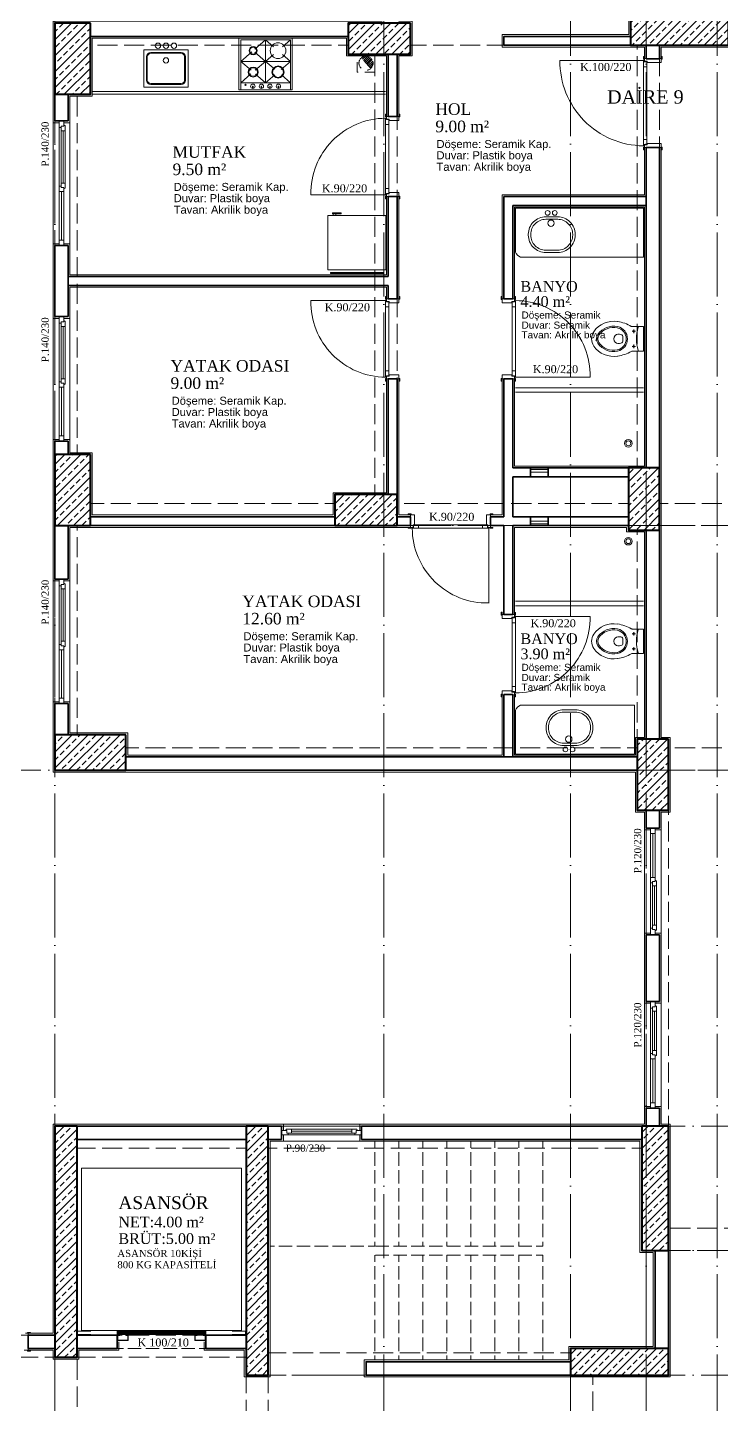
# Model space of a CAD drawing. Header units: millimetres. Extents: x 11587 to 81192, y -36083 to -25300.
# Drawn here: x 31860 to 32641, y -34493 to -32945 of the extents above; entities that cross this region are included whole.
import ezdxf

# ---------------------------------------------------------------- set-up
doc = ezdxf.new("R2010")
doc.units = ezdxf.units.MM
doc.linetypes.add('AKS', pattern=[30, 24, -3, 0, -3])
doc.linetypes.add('IZDUSUM1', pattern=[20, 7.5, -5, 7.5, 0])
for name, color, linetype, lineweight in [('rtm-aks yeni', 7, 'AKS', 20), ('rtm-cam', 141, 'Continuous', 9), ('rtm-duv tugla', 22, 'Continuous', 35), ('rtm-izdusum-üst ince', 8, 'IZDUSUM1', 5), ('rtm-kapı-ahsap', 35, 'Continuous', 13), ('rtm-merdiven izdusum', 254, 'IZDUSUM1', 15), ('rtm-mhl-yazı-adı', 150, 'Continuous', 30), ('rtm-mhl-yazı-m2', 7, 'Continuous', 20), ('rtm-mhl-yazı-malzeme', 253, 'Continuous', 13), ('rtm-pen-ahsap', 35, 'Continuous', 13), ('rtm-plan katmanı-05', 205, 'Continuous', 20), ('rtm-plan katmanı-07', 135, 'Continuous', 9), ('rtm-sıva', 252, 'Continuous', 15), ('rtm-tarama-betonarme', 51, 'Continuous', 15), ('rtm-tas_betonarme', 50, 'Continuous', 40), ('rtm-tefris vitrifiye', 9, 'Continuous', 9)]:
    doc.layers.add(name, color=color, linetype=linetype, lineweight=lineweight)
doc.styles.add('ARIAL', font='times.ttf')
doc.styles.get("Standard").update_dxf_attribs({"font": 'arial.ttf'})
doc.styles.add('VAZ-OLCU', font='times.ttf', dxfattribs={"height": 60})
pattern_1 = [(45, (479377.999, 30119.077), (-8.98025612, 8.98025612), []), (45, (479386.979, 30119.077), (-8.98025612, 8.98025612), [6.35, -3.175])]
pattern_2 = [(45, (9316.351, 20249.116), (-8.980256, 8.980256), []), (45, (9325.331, 20249.116), (-8.980256, 8.980256), [6.35, -3.175])]
pattern_3 = [(45, (9326.351, 20249.116), (-8.980256, 8.980256), []), (45, (9335.331, 20249.116), (-8.980256, 8.980256), [6.35, -3.175])]

# ---------------------------------------------------------------- blocks, each defined once
blk = doc.blocks.new('KİRİŞA')
at = {"layer": 'rtm-izdusum-üst ince', "ltscale": 1.5}
for points in [[(22639.4, -53689.2), (22639.4, -53214.2)], [(22664.4, -53689.2), (22664.4, -53214.2)], [(22671.9, -53214.2), (22919.4, -53214.2)], [(22989.4, -53214.2), (23279.4, -53214.2)], [(22934.4, -53719.2), (22934.4, -53224.2)], [(22959.4, -53719.2), (22959.4, -53224.2)], [(23294.4, -53674.2), (23294.4, -53269.2)], [(23319.4, -53674.2), (23319.4, -53269.2)], [(22219.4, -53729.2), (22639.4, -53729.2)], [(22674.4, -53729.2), (22934.4, -53729.2)], [(23004.4, -53729.2), (23279.4, -53729.2)], [(22219.4, -53754.2), (22639.4, -53754.2)], [(22639.4, -53994.2), (22639.4, -53759.2)], [(22664.4, -53994.2), (22664.4, -53759.2)], [(22674.4, -53754.2), (22934.4, -53754.2)], [(23004.4, -53754.2), (23279.4, -53754.2)], [(23294.4, -53989.2), (23294.4, -53754.2)], [(23319.4, -53989.2), (23319.4, -53754.2)], [(22219.4, -54004.2), (22629.4, -54004.2)], [(22664.4, -54004.2), (23239.4, -54004.2)], [(22219.4, -54029.2), (22629.4, -54029.2)], [(22664.4, -54029.2), (23239.4, -54029.2)], [(22629.4, -54429.2), (22629.4, -54074.2)], [(22654.4, -54429.2), (22654.4, -54074.2)], [(22659.4, -54429.2), (23079.4, -54429.2)], [(23104.4, -54429.2), (23294.4, -54429.2)], [(22659.4, -54454.2), (23079.4, -54454.2)], [(23104.4, -54454.2), (23294.4, -54454.2)], [(22224.4, -54544.2), (22629.4, -54544.2)], [(22224.4, -54569.2), (22629.4, -54569.2)], [(22629.4, -54679.2), (22629.4, -54569.2)], [(22654.4, -54679.2), (22654.4, -54569.2)], [(23104.4, -54664.2), (23294.4, -54664.2)], [(23319.4, -54664.2), (23524.4, -54664.2)], [(22739.4, -54684.2), (23079.4, -54684.2)], [(23104.4, -54689.2), (23294.4, -54689.2)], [(23294.4, -54974.2), (23294.4, -54689.2)], [(23319.4, -54689.2), (23524.4, -54689.2)], [(23319.4, -54974.2), (23319.4, -54689.2)], [(22714.4, -54829.2), (22714.4, -54709.2)], [(22739.4, -54709.2), (23079.4, -54709.2)], [(22739.4, -54829.2), (22739.4, -54709.2)], [(23079.4, -54989.2), (23079.4, -54709.2)], [(23104.4, -54989.2), (23104.4, -54709.2)]]:
    blk.add_lwpolyline(points, dxfattribs=at)
blk = doc.blocks.new('rty')
at = {"layer": 'rtm-kapı-ahsap'}
for p, q in [((-58244.9, -62700.3), (-58243.8, -62700.3)), ((-58244.9, -62703.4), (-58244.9, -62700.3)), ((-58243.8, -62703.4), (-58244.9, -62703.4)), ((-58243.8, -62700.3), (-58243.8, -62703.4)), ((-58243.8, -62707.4), (-58243.8, -62702.9)), ((-58229.8, -62702.9), (-58243.8, -62702.9)), ((-58232.8, -62707.4), (-58243.8, -62707.4)), ((-58232.8, -62705.9), (-58232.8, -62707.4)), ((-58229.8, -62705.9), (-58232.8, -62705.9)), ((-58232.6, -62706.4), (-58232.6, -62789.4)), ((-58232.6, -62706.4), (-58229.7, -62706.4)), ((-58229.8, -62700.4), (-58229.8, -62703.4)), ((-58228.8, -62700.4), (-58229.8, -62700.4)), ((-58229.8, -62702.9), (-58229.8, -62705.9)), ((-58229.8, -62703.4), (-58228.8, -62703.4)), ((-58229.8, -62704.9), (-58228.8, -62704.9)), ((-58229.7, -62706.4), (-58229.7, -62704.9)), ((-58228.8, -62703.4), (-58228.8, -62700.4)), ((-58228.8, -62790.9), (-58228.8, -62704.9)), ((-58144.8, -62704.9), (-58228.8, -62704.9)), ((-58228.8, -62712), (-58232.6, -62712)), ((-58228.8, -62783.7), (-58232.6, -62783.7)), ((-58243.8, -62792.3), (-58244.9, -62792.3)), ((-58244.9, -62792.3), (-58244.9, -62795.4)), ((-58244.9, -62795.4), (-58243.8, -62795.4)), ((-58243.8, -62788.4), (-58243.8, -62792.9)), ((-58232.8, -62788.4), (-58243.8, -62788.4)), ((-58243.8, -62795.4), (-58243.8, -62792.3)), ((-58229.8, -62792.9), (-58243.8, -62792.9)), ((-58232.8, -62789.9), (-58232.8, -62788.4)), ((-58229.8, -62789.9), (-58232.8, -62789.9)), ((-58232.6, -62789.4), (-58229.7, -62789.4)), ((-58229.8, -62792.9), (-58229.8, -62789.9)), ((-58229.8, -62790.9), (-58228.8, -62790.9)), ((-58229.8, -62795.4), (-58229.8, -62792.3)), ((-58229.8, -62792.3), (-58228.8, -62792.3)), ((-58228.8, -62795.4), (-58229.8, -62795.4)), ((-58229.7, -62789.4), (-58229.7, -62790.9)), ((-58228.8, -62792.3), (-58228.8, -62795.4))]:
    blk.add_line(p, q, dxfattribs=at)
at = {"layer": 'rtm-kapı-ahsap', "const_width": 0.392}
blk.add_lwpolyline([(-58229.2, -62703.9, 1), (-58229.2, -62704.5, 1)], format="xyb", close=True, dxfattribs=at)
at = {"layer": 'rtm-kapı-ahsap'}
blk.add_arc((-58229.1, -62706.6), 84.3, 270.2011, 1.1472, dxfattribs=at)
blk = doc.blocks.new('K-100')
at = {"layer": 'rtm-kapı-ahsap'}
for p, q in [((-34308.1, -13702.2), (-34307, -13702.2)), ((-34308.1, -13705.4), (-34308.1, -13702.2)), ((-34307, -13705.4), (-34308.1, -13705.4)), ((-34307, -13702.2), (-34307, -13705.4)), ((-34307, -13709.3), (-34307, -13704.8)), ((-34288, -13704.8), (-34307, -13704.8)), ((-34291, -13709.3), (-34307, -13709.3)), ((-34288, -13707.8), (-34291, -13707.8)), ((-34291, -13707.8), (-34291, -13709.3)), ((-34290.8, -13801.3), (-34290.8, -13708.3)), ((-34290.8, -13708.3), (-34287.9, -13708.3)), ((-34287, -13713.9), (-34290.8, -13713.9)), ((-34288, -13702.3), (-34288, -13705.4)), ((-34287, -13702.3), (-34288, -13702.3)), ((-34288, -13704.8), (-34288, -13707.8)), ((-34288, -13705.4), (-34287, -13705.4)), ((-34288, -13706.8), (-34287, -13706.8)), ((-34287.9, -13708.3), (-34287.9, -13706.8)), ((-34287, -13705.4), (-34287, -13702.3)), ((-34287, -13706.8), (-34287, -13802.8)), ((-34307, -13804.2), (-34308.1, -13804.2)), ((-34308.1, -13804.2), (-34308.1, -13807.3)), ((-34308.1, -13807.3), (-34307, -13807.3)), ((-34307, -13800.3), (-34307, -13804.8)), ((-34291, -13800.3), (-34307, -13800.3)), ((-34307, -13807.3), (-34307, -13804.2)), ((-34288, -13804.8), (-34307, -13804.8)), ((-34291, -13801.8), (-34291, -13800.3)), ((-34288, -13801.8), (-34291, -13801.8)), ((-34287, -13795.6), (-34290.8, -13795.6)), ((-34290.8, -13801.3), (-34287.9, -13801.3)), ((-34288, -13804.8), (-34288, -13801.8)), ((-34288, -13802.8), (-34287, -13802.8)), ((-34288, -13807.3), (-34288, -13804.2)), ((-34288, -13804.2), (-34287, -13804.2)), ((-34287, -13807.3), (-34288, -13807.3)), ((-34287.9, -13801.3), (-34287.9, -13802.8)), ((-34193, -13802.8), (-34287, -13802.8)), ((-34287, -13804.2), (-34287, -13807.3))]:
    blk.add_line(p, q, dxfattribs=at)
at = {"layer": 'rtm-kapı-ahsap', "const_width": 0.392}
blk.add_lwpolyline([(-34287.4, -13803.7, -1), (-34287.4, -13803.1, -1)], format="xyb", close=True, dxfattribs=at)
at = {"layer": 'rtm-kapı-ahsap'}
blk.add_arc((-34287.9, -13801.7), 94.9, 359.3332, 89.4605, dxfattribs=at)

msp = doc.modelspace()

# ---------------------------------------------------------------- hatches: boundary and pattern name
at = {"layer": 'rtm-izdusum-üst ince', "ltscale": 1.5}
h = msp.add_hatch(dxfattribs=at)
h.set_pattern_fill('ANSI31', color=256, scale=0.5, angle=180, style=0)
h.set_pattern_definition([(225, (32730.1749, -32975.134), (1.122532, -1.122532), [])])
edge = h.paths.add_edge_path()
edge.add_arc((32241.19, -32985.13), 8, 312.76259, 492.76259)
edge.add_line((32235.76, -32979.26), (32246.62, -32991.01))
at = {"layer": 'rtm-tarama-betonarme'}
h = msp.add_hatch(dxfattribs=at)
h.set_pattern_fill('ANSI33', color=256, scale=2, style=0)
h.set_pattern_definition(pattern_1)
h.paths.add_polyline_path([(31891.19, -33020.13), (31931.19, -33020.13), (31931.19, -32940.13), (31891.19, -32940.13)])
h = msp.add_hatch(dxfattribs=at)
h.set_pattern_fill('ANSI33', color=256, scale=2, style=0)
h.set_pattern_definition(pattern_1)
h.paths.add_polyline_path([(32221.19, -32940.13), (32221.19, -32975.13), (32291.19, -32975.13), (32291.19, -32940.13)])
h = msp.add_hatch(dxfattribs=at)
h.set_pattern_fill('ANSI33', color=256, scale=2, style=0)
h.set_pattern_definition(pattern_1)
h.paths.add_polyline_path([(32538.69, -32935.13), (32538.69, -32965.13), (32648.69, -32965.13), (32648.69, -32935.13)])
h = msp.add_hatch(dxfattribs=at)
h.set_pattern_fill('ANSI33', color=256, scale=2, style=0)
h.set_pattern_definition(pattern_2)
h.paths.add_polyline_path([(31891.19, -33505.13), (31931.19, -33505.13), (31931.19, -33425.13), (31891.19, -33425.13)])
h = msp.add_hatch(dxfattribs=at)
h.set_pattern_fill('ANSI33', color=256, scale=2, style=0)
h.set_pattern_definition(pattern_2)
h.paths.add_polyline_path([(32536.19, -33510.13), (32571.19, -33510.13), (32571.19, -33440.13), (32536.19, -33440.13)])
h = msp.add_hatch(dxfattribs=at)
h.set_pattern_fill('ANSI33', color=256, scale=2, style=0)
h.set_pattern_definition(pattern_2)
h.paths.add_polyline_path([(32276.19, -33505.13), (32276.19, -33470.13), (32206.19, -33470.13), (32206.19, -33505.13)])
h = msp.add_hatch(dxfattribs=at)
h.set_pattern_fill('ANSI33', color=256, scale=2, style=0)
h.set_pattern_definition(pattern_2)
h.paths.add_polyline_path([(31891.19, -33780.13), (31971.19, -33780.13), (31971.19, -33740.13), (31891.19, -33740.13)])
h = msp.add_hatch(dxfattribs=at)
h.set_pattern_fill('ANSI33', color=256, scale=2, style=0)
h.set_pattern_definition(pattern_3)
h.paths.add_polyline_path([(32581.19, -33825.13), (32581.19, -33745.13), (32546.19, -33745.13), (32546.19, -33825.13)])
h = msp.add_hatch(dxfattribs=at)
h.set_pattern_fill('ANSI33', color=256, scale=2, style=0)
h.set_pattern_definition(pattern_2)
h.paths.add_polyline_path([(31916.19, -34440.13), (31916.19, -34180.13), (31891.19, -34180.13), (31891.19, -34440.13)])
h = msp.add_hatch(dxfattribs=at)
h.set_pattern_fill('ANSI33', color=256, scale=2, style=0)
h.set_pattern_definition(pattern_2)
h.paths.add_polyline_path([(32131.19, -34460.13), (32131.19, -34180.13), (32106.19, -34180.13), (32106.19, -34460.13)])
h = msp.add_hatch(dxfattribs=at)
h.set_pattern_fill('ANSI33', color=256, scale=2, style=0)
h.set_pattern_definition(pattern_3)
h.paths.add_polyline_path([(32581.19, -34180.13), (32551.19, -34180.13), (32551.19, -34320.13), (32581.19, -34320.13)])
h = msp.add_hatch(dxfattribs=at)
h.set_pattern_fill('ANSI33', color=256, scale=2, style=0)
h.set_pattern_definition(pattern_2)
h.paths.add_polyline_path([(32581.19, -34460.13), (32581.19, -34430.13), (32471.19, -34430.13), (32471.19, -34460.13)])

# ---------------------------------------------------------------- linework, layer by layer
at = {"layer": 'rtm-aks yeni', "ltscale": 3}
for p, q in [((31891.19, -35680.13), (31891.19, -31980.13)), ((32261.19, -35680.13), (32261.19, -31980.13)), ((32471.19, -35680.13), (32471.19, -31980.13)), ((32556.19, -35680.13), (32556.19, -31980.13)), ((32636.19, -35680.13), (32636.19, -31980.13)), ((33681.19, -33505.13), (31891.19, -33505.13)), ((25316.19, -33780.13), (33681.19, -33780.13)), ((33681.19, -34180.13), (31891.19, -34180.13)), ((33681.19, -34320.13), (32551.19, -34320.13)), ((33681.19, -34460.13), (32106.19, -34460.13))]:
    msp.add_line(p, q, dxfattribs=at)
at = {"layer": 'rtm-cam'}
for p, q in [((31900.44, -33061.13), (31900.44, -33120.13)), ((31898.69, -33129.63), (31898.69, -33184.13)), ((31900.44, -33281.13), (31900.44, -33340.13)), ((31898.69, -33349.63), (31898.69, -33404.13)), ((31900.44, -33576.13), (31900.44, -33635.13)), ((31898.69, -33644.63), (31898.69, -33699.13)), ((32563.69, -33900.63), (32563.69, -33851.13)), ((32565.44, -33954.13), (32565.44, -33910.13)), ((32565.44, -34051.13), (32565.44, -34095.13)), ((32563.69, -34104.63), (32563.69, -34154.13)), ((32225.19, -34185.88), (32157.19, -34185.88))]:
    msp.add_line(p, q, dxfattribs=at)
at = {"layer": 'rtm-duv tugla'}
for points in [[(32221.19, -32955.13), (31931.19, -32955.13)], [(32538.69, -32965.13), (32396.19, -32965.13), (32396.19, -32955.13), (32538.69, -32955.13)], [(32556.19, -32965.13), (32556.19, -32980.13)], [(32571.19, -32965.13), (32571.19, -32980.13)], [(32266.19, -32975.13), (32266.19, -33045.13)], [(32276.19, -32975.13), (32276.19, -33045.13)], [(32556.19, -32980.13), (32571.19, -32980.13)], [(31891.19, -33020.13), (31891.19, -33050.13)], [(31906.19, -33020.13), (31906.19, -33050.13)], [(32276.19, -33045.13), (32266.19, -33045.13)], [(31906.19, -33050.13), (31891.19, -33050.13)], [(32556.19, -33080.13), (32556.19, -33440.13)], [(32556.19, -33080.13), (32571.19, -33080.13)], [(32571.19, -33080.13), (32571.19, -33440.13)], [(32266.19, -33135.13), (32266.19, -33225.13)], [(32276.19, -33135.13), (32266.19, -33135.13)], [(32276.19, -33135.13), (32276.19, -33250.13)], [(32396.19, -33135.13), (32396.19, -33250.13)], [(32556.19, -33135.13), (32396.19, -33135.13)], [(32406.19, -33145.13), (32406.19, -33250.13)], [(32556.19, -33145.13), (32406.19, -33145.13)], [(31891.19, -33190.13), (31891.19, -33270.13)], [(31906.19, -33190.13), (31891.19, -33190.13)], [(31906.19, -33190.13), (31906.19, -33270.13)], [(32266.19, -33225.13), (31906.19, -33225.13)], [(32266.19, -33235.13), (31906.19, -33235.13)], [(32266.19, -33235.13), (32266.19, -33250.13)], [(32276.19, -33250.13), (32266.19, -33250.13)], [(32396.19, -33250.13), (32406.19, -33250.13)], [(31906.19, -33270.13), (31891.19, -33270.13)], [(32266.19, -33340.13), (32266.19, -33470.13)], [(32276.19, -33340.13), (32266.19, -33340.13)], [(32276.19, -33340.13), (32276.19, -33470.13)], [(32396.19, -33340.13), (32396.19, -33495.13)], [(32396.19, -33340.13), (32406.19, -33340.13)], [(32406.19, -33340.13), (32406.19, -33440.13)], [(31891.19, -33410.13), (31891.19, -33425.13)], [(31906.19, -33410.13), (31891.19, -33410.13)], [(31906.19, -33410.13), (31906.19, -33425.13)], [(32536.19, -33440.13), (32406.19, -33440.13)], [(32406.19, -33450.13), (32406.19, -33495.13)], [(32536.19, -33450.13), (32406.19, -33450.13)], [(32426.19, -33450.13), (32426.19, -33440.13)], [(32446.19, -33450.13), (32446.19, -33440.13)], [(31931.19, -33495.13), (32206.19, -33495.13)], [(32291.19, -33495.13), (32276.19, -33495.13)], [(32291.19, -33495.13), (32291.19, -33505.13)], [(32396.19, -33495.13), (32381.19, -33495.13)], [(32381.19, -33495.13), (32381.19, -33505.13)], [(32536.19, -33495.13), (32406.19, -33495.13)], [(32426.19, -33495.13), (32426.19, -33505.13)], [(32446.19, -33495.13), (32446.19, -33505.13)], [(31891.19, -33505.13), (31891.19, -33565.13)], [(31906.19, -33505.13), (31906.19, -33565.13)], [(31931.19, -33505.13), (32206.19, -33505.13)], [(32291.19, -33505.13), (32276.19, -33505.13)], [(32396.19, -33505.13), (32381.19, -33505.13)], [(32396.19, -33505.13), (32396.19, -33605.13)], [(32406.19, -33505.13), (32406.19, -33605.13)], [(32536.19, -33505.13), (32406.19, -33505.13)], [(32556.19, -33510.13), (32556.19, -33745.13)], [(32571.19, -33510.13), (32571.19, -33745.13)], [(31906.19, -33565.13), (31891.19, -33565.13)], [(32396.19, -33605.13), (32406.19, -33605.13)], [(32396.19, -33695.13), (32396.19, -33765.13)], [(32396.19, -33695.13), (32406.19, -33695.13)], [(32406.19, -33695.13), (32406.19, -33765.13)], [(31891.19, -33705.13), (31891.19, -33740.13)], [(31906.19, -33705.13), (31891.19, -33705.13)], [(31906.19, -33705.13), (31906.19, -33740.13)], [(31971.19, -33765.13), (32546.19, -33765.13)], [(31971.19, -33780.13), (32546.19, -33780.13)], [(32556.19, -33825.13), (32556.19, -33845.13)], [(32571.19, -33825.13), (32571.19, -33845.13)], [(32571.19, -33845.13), (32556.19, -33845.13)], [(32556.19, -33965.13), (32556.19, -34040.13)], [(32571.19, -33965.13), (32556.19, -33965.13)], [(32571.19, -33965.13), (32571.19, -34040.13)], [(32571.19, -34040.13), (32556.19, -34040.13)], [(32556.19, -34160.13), (32556.19, -34180.13)], [(32571.19, -34160.13), (32556.19, -34160.13)], [(32571.19, -34160.13), (32571.19, -34180.13)], [(32106.19, -34180.13), (31916.19, -34180.13)], [(32106.19, -34195.13), (31916.19, -34195.13)], [(32146.19, -34180.13), (32131.19, -34180.13)], [(32146.19, -34195.13), (32131.19, -34195.13)], [(32146.19, -34180.13), (32146.19, -34195.13)], [(32551.19, -34180.13), (32236.19, -34180.13)], [(32236.19, -34180.13), (32236.19, -34195.13)], [(32551.19, -34195.13), (32236.19, -34195.13)], [(32566.19, -34320.13), (32566.19, -34430.13)], [(32581.19, -34320.13), (32581.19, -34430.13)], [(31861.19, -34415.13), (31891.19, -34415.13)], [(31861.19, -34430.13), (31861.19, -34415.13)], [(31916.19, -34430.13), (31961.19, -34430.13), (31961.19, -34415.13), (31916.19, -34415.13)], [(32106.19, -34430.13), (32061.19, -34430.13), (32061.19, -34415.13), (32106.19, -34415.13)], [(31861.19, -34430.13), (31891.19, -34430.13)], [(32471.19, -34445.13), (32241.19, -34445.13), (32241.19, -34460.13), (32471.19, -34460.13)]]:
    msp.add_lwpolyline(points, dxfattribs=at)
at = {"layer": 'rtm-izdusum-üst ince', "ltscale": 1.5}
for points in [[(32251.19, -32975.13), (32251.19, -32995.13), (32231.19, -32995.13), (32231.19, -32975.13), (32251.19, -32975.13)], [(32246.62, -32991.01), (32235.76, -32979.26)]]:
    msp.add_lwpolyline(points, dxfattribs=at)
at = {"layer": 'rtm-izdusum-üst ince'}
msp.add_lwpolyline([(32061.19, -34430.13), (31961.19, -34430.13)], dxfattribs=at)
at = {"layer": 'rtm-izdusum-üst ince', "ltscale": 1.5}
msp.add_circle((32241.19, -32985.13), 8, dxfattribs=at)
at = {"layer": 'rtm-kapı-ahsap'}
for p, q in [((31861.19, -34413.13), (31858.19, -34413.13)), ((31860.62, -34412.15), (31863.69, -34412.15)), ((31860.62, -34413.13), (31860.62, -34412.15)), ((31863.69, -34413.13), (31860.62, -34413.13)), ((31861.19, -34413.13), (31861.19, -34432.13)), ((31863.69, -34412.15), (31863.69, -34413.13)), ((31856.69, -34432.13), (31861.19, -34432.13)), ((31860.62, -34432.13), (31860.62, -34433.28)), ((31863.74, -34432.13), (31860.62, -34432.13)), ((31860.62, -34433.28), (31863.74, -34433.28)), ((31863.74, -34433.28), (31863.74, -34432.13))]:
    msp.add_line(p, q, dxfattribs=at)
for points in [[(32426.19, -33442.13), (32446.19, -33442.13)], [(32426.19, -33445.13), (32446.19, -33445.13)], [(32426.19, -33500.13), (32446.19, -33500.13)], [(32426.19, -33503.13), (32446.19, -33503.13)]]:
    msp.add_lwpolyline(points, dxfattribs=at)
at = {"layer": 'rtm-merdiven izdusum'}
for points in [[(32251.19, -34197.13), (32251.19, -34315.13)], [(32278.19, -34197.13), (32278.19, -34315.13)], [(32305.19, -34197.13), (32305.19, -34315.13)], [(32332.19, -34197.13), (32332.19, -34315.13)], [(32359.19, -34197.13), (32359.19, -34315.13)], [(32386.19, -34197.13), (32386.19, -34315.13)], [(32413.19, -34197.13), (32413.19, -34315.13)], [(32440.19, -34197.13), (32440.19, -34315.13)], [(32251.19, -34315.13), (32133.19, -34315.13)], [(32440.19, -34315.13), (32251.19, -34315.13)], [(32251.19, -34325.13), (32251.19, -34443.13)], [(32440.19, -34325.13), (32251.19, -34325.13)], [(32278.19, -34325.13), (32278.19, -34443.13)], [(32305.19, -34325.13), (32305.19, -34443.13)], [(32332.19, -34325.13), (32332.19, -34443.13)], [(32359.19, -34325.13), (32359.19, -34443.13)], [(32386.19, -34325.13), (32386.19, -34443.13)], [(32413.19, -34325.13), (32413.19, -34443.13)], [(32440.19, -34325.13), (32440.19, -34443.13)]]:
    msp.add_lwpolyline(points, dxfattribs=at)
at = {"layer": 'rtm-pen-ahsap'}
for p, q in [((31896.19, -33057.63), (31896.19, -33050.13)), ((31896.19, -33057.63), (31898.19, -33057.63)), ((31898.19, -33056.13), (31898.19, -33061.13)), ((31898.19, -33056.13), (31901.19, -33056.13)), ((31898.19, -33120.13), (31898.19, -33061.13)), ((31898.19, -33061.13), (31902.69, -33061.13)), ((31901.19, -33050.13), (31901.19, -33056.13)), ((31902.69, -33055.5), (31902.69, -33061.13)), ((31902.69, -33120.13), (31902.69, -33061.13)), ((31896.19, -33131.13), (31896.19, -33123.63)), ((31898.19, -33123.63), (31896.19, -33123.63)), ((31898.19, -33125.13), (31898.19, -33120.13)), ((31898.19, -33120.13), (31902.69, -33120.13)), ((31898.19, -33125.13), (31901.19, -33125.13)), ((31901.19, -33125.13), (31901.19, -33129.63)), ((31902.69, -33125.77), (31902.69, -33120.13)), ((31896.19, -33129.63), (31901.19, -33129.63)), ((31896.19, -33131.13), (31896.19, -33190.13)), ((31901.19, -33179.13), (31901.19, -33129.63)), ((31896.19, -33184.13), (31901.19, -33184.13)), ((31901.19, -33179.13), (31901.19, -33184.77)), ((31901.19, -33190.13), (31901.19, -33184.13)), ((31896.19, -33277.63), (31896.19, -33270.13)), ((31896.19, -33277.63), (31898.19, -33277.63)), ((31898.19, -33276.13), (31898.19, -33281.13)), ((31898.19, -33276.13), (31901.19, -33276.13)), ((31898.19, -33340.13), (31898.19, -33281.13)), ((31898.19, -33281.13), (31902.69, -33281.13)), ((31901.19, -33270.13), (31901.19, -33276.13)), ((31902.69, -33275.5), (31902.69, -33281.13)), ((31902.69, -33340.13), (31902.69, -33281.13)), ((31896.19, -33351.13), (31896.19, -33343.63)), ((31898.19, -33343.63), (31896.19, -33343.63)), ((31898.19, -33345.13), (31898.19, -33340.13)), ((31898.19, -33340.13), (31902.69, -33340.13)), ((31902.69, -33345.77), (31902.69, -33340.13)), ((31896.19, -33349.63), (31901.19, -33349.63)), ((31896.19, -33351.13), (31896.19, -33410.13)), ((31898.19, -33345.13), (31901.19, -33345.13)), ((31901.19, -33345.13), (31901.19, -33349.63)), ((31901.19, -33399.13), (31901.19, -33349.63)), ((31896.19, -33404.13), (31901.19, -33404.13)), ((31901.19, -33399.13), (31901.19, -33404.77)), ((31901.19, -33410.13), (31901.19, -33404.13)), ((31896.19, -33572.63), (31896.19, -33565.13)), ((31896.19, -33572.63), (31898.19, -33572.63)), ((31898.19, -33571.13), (31898.19, -33576.13)), ((31898.19, -33571.13), (31901.19, -33571.13)), ((31901.19, -33565.13), (31901.19, -33571.13)), ((31902.69, -33570.5), (31902.69, -33576.13)), ((31898.19, -33635.13), (31898.19, -33576.13)), ((31898.19, -33576.13), (31902.69, -33576.13)), ((31902.69, -33635.13), (31902.69, -33576.13)), ((31898.19, -33640.13), (31898.19, -33635.13)), ((31898.19, -33635.13), (31902.69, -33635.13)), ((31902.69, -33640.77), (31902.69, -33635.13)), ((31896.19, -33646.13), (31896.19, -33638.63)), ((31898.19, -33638.63), (31896.19, -33638.63)), ((31896.19, -33644.63), (31901.19, -33644.63)), ((31896.19, -33646.13), (31896.19, -33705.13)), ((31898.19, -33640.13), (31901.19, -33640.13)), ((31901.19, -33640.13), (31901.19, -33644.63)), ((31901.19, -33694.13), (31901.19, -33644.63)), ((31896.19, -33699.13), (31901.19, -33699.13)), ((31901.19, -33694.13), (31901.19, -33699.77)), ((31901.19, -33705.13), (31901.19, -33699.13)), ((32561.19, -33899.13), (32561.19, -33845.13)), ((32561.19, -33851.13), (32566.19, -33851.13)), ((32566.19, -33845.13), (32566.19, -33851.13)), ((32566.19, -33856.13), (32566.19, -33850.5)), ((32566.19, -33856.13), (32566.19, -33900.63)), ((32561.19, -33899.13), (32561.19, -33906.63)), ((32561.19, -33900.63), (32566.19, -33900.63)), ((32566.19, -33905.13), (32566.19, -33900.63)), ((32563.19, -33906.63), (32561.19, -33906.63)), ((32563.19, -33905.13), (32563.19, -33910.13)), ((32563.19, -33905.13), (32566.19, -33905.13)), ((32563.19, -33910.13), (32563.19, -33954.13)), ((32563.19, -33910.13), (32567.69, -33910.13)), ((32567.69, -33904.5), (32567.69, -33910.13)), ((32567.69, -33910.13), (32567.69, -33954.13)), ((32561.19, -33957.63), (32563.19, -33957.63)), ((32561.19, -33957.63), (32561.19, -33965.13)), ((32563.19, -33959.13), (32563.19, -33954.13)), ((32563.19, -33954.13), (32567.69, -33954.13)), ((32563.19, -33959.13), (32566.19, -33959.13)), ((32566.19, -33965.13), (32566.19, -33959.13)), ((32567.69, -33959.77), (32567.69, -33954.13)), ((32561.19, -34047.63), (32561.19, -34040.13)), ((32566.19, -34040.13), (32566.19, -34046.13)), ((32561.19, -34047.63), (32563.19, -34047.63)), ((32563.19, -34046.13), (32563.19, -34051.13)), ((32563.19, -34046.13), (32566.19, -34046.13)), ((32563.19, -34095.13), (32563.19, -34051.13)), ((32563.19, -34051.13), (32567.69, -34051.13)), ((32567.69, -34045.5), (32567.69, -34051.13)), ((32567.69, -34095.13), (32567.69, -34051.13)), ((32561.19, -34106.13), (32561.19, -34098.63)), ((32563.19, -34098.63), (32561.19, -34098.63)), ((32563.19, -34100.13), (32563.19, -34095.13)), ((32563.19, -34095.13), (32567.69, -34095.13)), ((32563.19, -34100.13), (32566.19, -34100.13)), ((32566.19, -34100.13), (32566.19, -34104.63)), ((32567.69, -34100.77), (32567.69, -34095.13)), ((32561.19, -34104.63), (32566.19, -34104.63)), ((32561.19, -34106.13), (32561.19, -34160.13)), ((32566.19, -34149.13), (32566.19, -34104.63)), ((32561.19, -34154.13), (32566.19, -34154.13)), ((32566.19, -34149.13), (32566.19, -34154.77)), ((32566.19, -34160.13), (32566.19, -34154.13)), ((32146.19, -34185.13), (32152.19, -34185.13)), ((32153.69, -34190.13), (32146.19, -34190.13)), ((32151.56, -34183.63), (32157.19, -34183.63)), ((32152.19, -34188.13), (32152.19, -34185.13)), ((32152.19, -34188.13), (32157.19, -34188.13)), ((32153.69, -34190.13), (32153.69, -34188.13)), ((32157.19, -34183.63), (32225.19, -34183.63)), ((32157.19, -34188.13), (32157.19, -34183.63)), ((32157.19, -34188.13), (32225.19, -34188.13)), ((32230.83, -34183.63), (32225.19, -34183.63)), ((32225.19, -34188.13), (32225.19, -34183.63)), ((32230.19, -34188.13), (32225.19, -34188.13)), ((32228.69, -34190.13), (32228.69, -34188.13)), ((32228.69, -34190.13), (32236.19, -34190.13)), ((32236.19, -34185.13), (32230.19, -34185.13)), ((32230.19, -34188.13), (32230.19, -34185.13))]:
    msp.add_line(p, q, dxfattribs=at)
for points in [[(31902.69, -33055.5), (31901.19, -33054.63)], [(31902.69, -33125.77), (31901.19, -33126.64)], [(31902.69, -33275.5), (31901.19, -33274.63)], [(31902.69, -33345.77), (31901.19, -33346.64)], [(31902.69, -33570.5), (31901.19, -33569.63)], [(31902.69, -33640.77), (31901.19, -33641.64)], [(32567.69, -33904.5), (32566.19, -33903.63)], [(32567.69, -33959.77), (32566.19, -33960.64)], [(32567.69, -34045.5), (32566.19, -34044.63)], [(32567.69, -34100.77), (32566.19, -34101.64)], [(32151.56, -34183.63), (32150.69, -34185.13)], [(32230.83, -34183.63), (32231.69, -34185.13)]]:
    msp.add_lwpolyline(points, dxfattribs=at)
at = {"layer": 'rtm-plan katmanı-05'}
for p, q in [((31916.19, -34415.13), (31916.19, -34410.13)), ((31916.69, -34410.63), (31931.69, -34410.63)), ((31916.69, -34414.63), (31916.69, -34410.63)), ((31931.69, -34410.73), (31916.79, -34410.73)), ((31916.79, -34410.73), (31916.79, -34414.53)), ((31931.69, -34410.63), (31931.69, -34410.73)), ((31961.19, -34410.63), (32010.69, -34410.63)), ((31961.19, -34414.63), (31961.19, -34410.63)), ((32010.69, -34410.63), (32010.69, -34414.63)), ((32011.69, -34410.63), (32011.69, -34414.63)), ((32061.19, -34410.63), (32011.69, -34410.63)), ((32061.19, -34414.63), (32061.19, -34410.63)), ((32090.69, -34410.63), (32090.69, -34410.73)), ((32105.69, -34410.63), (32090.69, -34410.63)), ((32090.69, -34410.73), (32105.59, -34410.73)), ((32105.59, -34410.73), (32105.59, -34414.53)), ((32105.69, -34414.63), (32105.69, -34410.63)), ((32106.19, -34415.13), (32106.19, -34410.13)), ((31931.69, -34414.63), (31916.69, -34414.63)), ((31916.79, -34414.53), (31931.69, -34414.53)), ((31931.69, -34414.53), (31931.69, -34414.63)), ((32010.69, -34414.63), (31961.19, -34414.63)), ((31961.69, -34421.13), (31961.69, -34415.13)), ((31961.69, -34415.13), (31964.19, -34415.13)), ((31973.69, -34421.13), (31961.69, -34421.13)), ((31961.99, -34415.43), (31961.99, -34420.83)), ((31964.19, -34415.43), (31961.99, -34415.43)), ((31961.99, -34420.83), (31973.39, -34420.83)), ((31964.19, -34415.13), (31964.19, -34415.43)), ((31971.19, -34415.13), (31973.69, -34415.13)), ((31971.19, -34415.43), (31971.19, -34415.13)), ((31973.39, -34415.43), (31971.19, -34415.43)), ((31973.39, -34420.83), (31973.39, -34415.43)), ((31973.69, -34415.13), (31973.69, -34421.13)), ((32011.69, -34414.63), (32061.19, -34414.63)), ((32051.19, -34415.13), (32048.69, -34415.13)), ((32048.69, -34415.13), (32048.69, -34421.13)), ((32048.69, -34421.13), (32060.69, -34421.13)), ((32048.99, -34415.43), (32051.19, -34415.43)), ((32048.99, -34420.83), (32048.99, -34415.43)), ((32060.39, -34420.83), (32048.99, -34420.83)), ((32051.19, -34415.43), (32051.19, -34415.13)), ((32058.19, -34415.13), (32058.19, -34415.43)), ((32060.69, -34415.13), (32058.19, -34415.13)), ((32058.19, -34415.43), (32060.39, -34415.43)), ((32060.39, -34415.43), (32060.39, -34420.83)), ((32060.69, -34421.13), (32060.69, -34415.13)), ((32090.69, -34414.53), (32090.69, -34414.63)), ((32105.59, -34414.53), (32090.69, -34414.53)), ((32090.69, -34414.63), (32105.69, -34414.63))]:
    msp.add_line(p, q, dxfattribs=at)
at = {"layer": 'rtm-plan katmanı-05', "ltscale": 0.6}
for points in [[(31889.19, -33188.13), (31889.19, -33052.13)], [(31908.19, -33188.13), (31908.19, -33052.13)], [(31889.19, -33408.13), (31889.19, -33272.13)], [(31908.19, -33408.13), (31908.19, -33272.13)], [(31889.19, -33703.13), (31889.19, -33567.13)], [(31908.19, -33703.13), (31908.19, -33567.13)], [(32554.19, -33847.13), (32554.19, -33963.13)], [(32573.19, -33847.13), (32573.19, -33963.13)], [(32554.19, -34158.13), (32554.19, -34042.13)], [(32573.19, -34158.13), (32573.19, -34042.13)], [(32148.19, -34178.13), (32234.19, -34178.13)], [(32148.19, -34197.13), (32234.19, -34197.13)]]:
    msp.add_lwpolyline(points, dxfattribs=at)
at = {"layer": 'rtm-plan katmanı-05'}
msp.add_lwpolyline([(31921.19, -34227.63), (31921.19, -34410.13), (32101.19, -34410.13), (32101.19, -34227.63)], close=True, dxfattribs=at)
at = {"layer": 'rtm-plan katmanı-07'}
for p, q in [((32010.69, -34411.63), (31961.19, -34411.63)), ((32011.69, -34411.63), (32061.2, -34411.63)), ((32010.69, -34412.63), (31961.19, -34412.63)), ((32010.69, -34413.63), (31961.19, -34413.63)), ((32011.69, -34412.63), (32061.2, -34412.63)), ((32011.69, -34413.63), (32061.2, -34413.63))]:
    msp.add_line(p, q, dxfattribs=at)
for points in [[(31896.19, -33123.63), (31896.19, -33057.63)], [(31896.19, -33343.63), (31896.19, -33277.63)], [(31896.19, -33638.63), (31896.19, -33572.63)], [(32561.19, -33906.63), (32561.19, -33957.63)], [(32561.19, -34098.63), (32561.19, -34047.63)], [(32153.69, -34190.13), (32228.69, -34190.13)]]:
    msp.add_lwpolyline(points, dxfattribs=at)
at = {"layer": 'rtm-sıva'}
for points in [[(32484.19, -32390.13), (32484.19, -32397.13), (32626.69, -32397.13), (32626.69, -32933.13), (32536.69, -32933.13), (32536.69, -32953.13), (32394.19, -32953.13), (32394.19, -32967.13), (32554.19, -32967.13), (32554.19, -32980.13)], [(31896.19, -33052.13), (31889.19, -33052.13), (31889.19, -32938.13), (32259.19, -32938.13), (32259.19, -32838.13)], [(32278.19, -33045.13), (32278.19, -32977.13), (32293.19, -32977.13), (32293.19, -32938.13), (32278.19, -32938.13), (32278.19, -32838.13)], [(31901.19, -33052.13), (31908.19, -33052.13), (31908.19, -33022.13), (31933.19, -33022.13), (31933.19, -32957.13), (32219.19, -32957.13), (32219.19, -32977.13), (32264.19, -32977.13), (32264.19, -33045.13)], [(32573.19, -32980.13), (32573.19, -32967.13), (32699.19, -32967.13), (32699.19, -32980.13)], [(32554.19, -33080.13), (32554.19, -33133.13), (32394.19, -33133.13), (32394.19, -33250.13)], [(32573.19, -33743.13), (32573.19, -33080.13)], [(32264.19, -33135.13), (32264.19, -33223.13), (31908.19, -33223.13), (31908.19, -33188.13), (31901.19, -33188.13)], [(32278.19, -33250.13), (32278.19, -33135.13)], [(32408.19, -33250.13), (32408.19, -33147.13), (32554.19, -33147.13), (32554.19, -33438.13), (32408.19, -33438.13), (32408.19, -33340.13)], [(31896.19, -33272.13), (31889.19, -33272.13), (31889.19, -33188.13), (31896.19, -33188.13)], [(32264.19, -33250.13), (32264.19, -33237.13), (31908.19, -33237.13), (31908.19, -33272.13), (31901.19, -33272.13)], [(32264.19, -33340.13), (32264.19, -33468.13), (32204.19, -33468.13), (32204.19, -33493.13), (31933.19, -33493.13), (31933.19, -33423.13), (31908.19, -33423.13), (31908.19, -33408.13), (31901.19, -33408.13)], [(32291.19, -33493.13), (32278.19, -33493.13), (32278.19, -33340.13)], [(32394.19, -33340.13), (32394.19, -33493.13), (32381.19, -33493.13)], [(31896.19, -33408.13), (31889.19, -33408.13), (31889.19, -33567.13), (31896.19, -33567.13)], [(31901.19, -33567.13), (31908.19, -33567.13), (31908.19, -33507.13), (32291.19, -33507.13)], [(32408.19, -33605.13), (32408.19, -33507.13), (32534.19, -33507.13), (32534.19, -33512.13), (32554.19, -33512.13), (32554.19, -33743.13), (32544.19, -33743.13), (32544.19, -33763.13), (32408.19, -33763.13), (32408.19, -33695.13)], [(32394.19, -33695.13), (32394.19, -33763.13)], [(31896.19, -33703.13), (31889.19, -33703.13), (31889.19, -33782.13), (32544.19, -33782.13)], [(32394.19, -33763.13), (31973.19, -33763.13), (31973.19, -33738.13), (31908.19, -33738.13), (31908.19, -33703.13), (31901.19, -33703.13)], [(32566.19, -33847.13), (32573.19, -33847.13), (32573.19, -33827.13), (32583.19, -33827.13), (32583.19, -33743.13), (32573.19, -33743.13)], [(32544.19, -33782.13), (32544.19, -33827.13), (32554.19, -33827.13), (32554.19, -33847.13), (32561.19, -33847.13)], [(32554.19, -33963.13), (32554.19, -34042.13), (32561.19, -34042.13)], [(32561.19, -33963.13), (32554.19, -33963.13)], [(32566.19, -34042.13), (32573.19, -34042.13), (32573.19, -33963.13), (32566.19, -33963.13)], [(32561.19, -34158.13), (32554.19, -34158.13), (32554.19, -34178.13), (32234.19, -34178.13), (32234.19, -34185.13)], [(32234.19, -34190.13), (32234.19, -34197.13), (32549.19, -34197.13), (32549.19, -34322.13), (32564.19, -34322.13), (32564.19, -34428.13), (32469.19, -34428.13), (32469.19, -34443.13), (32239.19, -34443.13), (32239.19, -34462.13), (32583.19, -34462.13), (32583.19, -34178.13), (32573.19, -34178.13), (32573.19, -34158.13), (32566.19, -34158.13)], [(32148.19, -34185.13), (32148.19, -34178.13), (31889.19, -34178.13), (31889.19, -34413.13), (31861.19, -34413.13)], [(32059.19, -34422.63), (32059.19, -34432.13), (32104.19, -34432.13), (32104.19, -34462.13), (32133.19, -34462.13), (32133.19, -34197.13), (32148.19, -34197.13), (32148.19, -34190.13)], [(31861.19, -34432.13), (31889.19, -34432.13), (31889.19, -34442.13), (31918.19, -34442.13), (31918.19, -34432.13), (31963.19, -34432.13), (31963.19, -34422.63)]]:
    msp.add_lwpolyline(points, dxfattribs=at)
at = {"layer": 'rtm-tas_betonarme'}
for points in [[(31931.19, -32940.13), (31891.19, -32940.13), (31891.19, -33020.13), (31931.19, -33020.13)], [(32291.19, -32940.13), (32221.19, -32940.13), (32221.19, -32975.13), (32291.19, -32975.13)], [(32648.69, -32935.13), (32538.69, -32935.13), (32538.69, -32965.13), (32648.69, -32965.13)], [(31931.19, -33425.13), (31891.19, -33425.13), (31891.19, -33505.13), (31931.19, -33505.13)], [(32571.19, -33440.13), (32536.19, -33440.13), (32536.19, -33510.13), (32571.19, -33510.13)], [(32276.19, -33470.13), (32206.19, -33470.13), (32206.19, -33505.13), (32276.19, -33505.13)], [(31971.19, -33740.13), (31891.19, -33740.13), (31891.19, -33780.13), (31971.19, -33780.13)], [(32581.19, -33745.13), (32546.19, -33745.13), (32546.19, -33825.13), (32581.19, -33825.13)], [(31916.19, -34180.13), (31891.19, -34180.13), (31891.19, -34440.13), (31916.19, -34440.13)], [(32131.19, -34180.13), (32106.19, -34180.13), (32106.19, -34460.13), (32131.19, -34460.13)], [(32581.19, -34180.13), (32551.19, -34180.13), (32551.19, -34320.13), (32581.19, -34320.13)], [(32581.19, -34430.13), (32471.19, -34430.13), (32471.19, -34460.13), (32581.19, -34460.13)]]:
    msp.add_lwpolyline(points, close=True, dxfattribs=at)
at = {"layer": 'rtm-tefris vitrifiye'}
for p, q in [((31991.19, -33012.13), (31991.19, -32970.13)), ((31991.19, -32970.13), (32041.19, -32970.13)), ((32041.19, -33012.13), (32041.19, -32970.13)), ((32098.22, -32957.13), (32098.22, -33015.13)), ((32098.22, -32957.13), (32158.22, -32957.13)), ((32100.22, -32959.13), (32156.22, -32959.13)), ((32100.22, -32959.13), (32100.22, -33015.13)), ((32116.02, -32969.59), (32128.22, -32959.13)), ((32128.22, -32959.13), (32137.18, -32966.82)), ((32128.22, -32959.13), (32128.22, -33007.13)), ((32147.25, -32966.82), (32156.22, -32959.13)), ((32156.22, -32959.13), (32156.22, -33007.13)), ((31994.19, -33004.13), (31994.19, -32978.13)), ((31995.19, -33004.13), (31995.19, -32978.13)), ((31999.19, -32973.13), (32033.19, -32973.13)), ((31999.19, -32974.13), (32033.19, -32974.13)), ((32037.19, -33004.13), (32037.19, -32978.13)), ((32038.19, -33004.13), (32038.19, -32978.13)), ((32112.63, -32972.49), (32100.22, -32983.13)), ((32100.22, -32983.13), (32111.91, -32993.15)), ((32100.22, -32983.13), (32156.22, -32983.13)), ((32128.22, -32983.13), (32115.98, -32972.65)), ((32128.22, -32983.13), (32116.51, -32993.17)), ((32137.18, -32975.45), (32128.22, -32983.13)), ((32128.22, -32983.13), (32138.67, -32992.1)), ((32156.22, -32983.13), (32145.59, -32992.24)), ((32156.22, -32983.13), (32147.25, -32975.45)), ((32111.74, -32997.26), (32100.22, -33007.13)), ((32116.85, -32997.39), (32128.22, -33007.13)), ((32138.51, -32998.31), (32128.22, -33007.13)), ((32145.99, -32998.37), (32156.22, -33007.13)), ((32041.19, -33012.13), (31991.19, -33012.13)), ((32033.19, -33008.13), (31999.19, -33008.13)), ((32033.19, -33009.13), (31999.19, -33009.13)), ((32098.22, -33015.13), (32158.22, -33015.13)), ((32100.22, -33007.13), (32156.22, -33007.13)), ((32114.18, -33011.16), (32113.64, -33011.16)), ((32113.64, -33011.16), (32113.64, -33013.62)), ((32114.18, -33013.62), (32114.18, -33011.16)), ((32123.76, -33011.16), (32123.22, -33011.16)), ((32123.22, -33011.16), (32123.22, -33013.62)), ((32123.76, -33013.62), (32123.76, -33011.16)), ((32133.35, -33011.16), (32132.81, -33011.16)), ((32132.81, -33011.16), (32132.81, -33013.62)), ((32133.35, -33013.62), (32133.35, -33011.16)), ((32142.93, -33011.16), (32142.4, -33011.16)), ((32142.4, -33011.16), (32142.4, -33013.62)), ((32142.93, -33013.62), (32142.93, -33011.16)), ((32156.22, -33007.13), (32156.22, -33015.13)), ((31933.19, -33020.13), (32263.19, -33020.13)), ((32198.29, -33217.57), (32198.29, -33156.57)), ((32203.29, -33153.57), (32203.29, -33154.57)), ((32213.29, -33153.57), (32203.29, -33153.57)), ((32203.29, -33154.57), (32213.29, -33154.57)), ((32204.29, -33156.57), (32204.29, -33154.57)), ((32207.29, -33156.57), (32207.29, -33154.57)), ((32213.29, -33154.57), (32213.29, -33153.57)), ((32263.29, -33156.57), (32263.29, -33217.57)), ((32263.29, -33217.57), (32198.29, -33217.57)), ((32260.29, -33220.57), (32201.29, -33220.57)), ((32201.29, -33220.57), (32201.29, -33221.57)), ((32201.29, -33221.57), (32260.29, -33221.57)), ((32260.29, -33221.57), (32260.29, -33220.57)), ((32540.6, -33281.39), (32553.19, -33281.39)), ((32553.19, -33308.88), (32553.19, -33281.39)), ((32530.09, -33292.97), (32530.09, -33297.3)), ((32544.07, -33286.61), (32540.36, -33286.61)), ((32542.19, -33284.77), (32542.19, -33288.68)), ((32544.07, -33303.66), (32540.36, -33303.66)), ((32540.6, -33308.88), (32553.19, -33308.88)), ((32542.19, -33305.5), (32542.19, -33301.59)), ((32540.6, -33621.39), (32553.19, -33621.39)), ((32553.19, -33621.39), (32553.19, -33648.88)), ((32530.09, -33637.3), (32530.09, -33632.97)), ((32544.07, -33626.61), (32540.36, -33626.61)), ((32542.19, -33624.77), (32542.19, -33628.68)), ((32544.07, -33643.66), (32540.36, -33643.66)), ((32540.6, -33648.88), (32553.19, -33648.88)), ((32542.19, -33645.5), (32542.19, -33641.59))]:
    msp.add_line(p, q, dxfattribs=at)
for points in [[(32158.22, -32957.13), (32158.22, -33015.13)], [(31933.19, -33017.13), (32263.19, -33017.13)], [(32198.29, -33156.57), (32263.29, -33156.57)], [(32553.19, -33350.13), (32409.19, -33350.13)], [(32553.19, -33355.13), (32409.19, -33355.13)], [(32553.19, -33590.13), (32409.19, -33590.13)], [(32553.19, -33595.13), (32409.19, -33595.13)]]:
    msp.add_lwpolyline(points, dxfattribs=at)
for points in [[(32553.19, -33203.13), (32414.77, -33203.13, -0.2032744), (32409.19, -33197.55), (32409.19, -33148.13), (32553.19, -33148.13), (32553.19, -33203.13)], [(32423.72, -33178.5), (32423.72, -33177.61, -0.4142136), (32443.33, -33158.01), (32456.72, -33158.01, -0.4142136), (32476.32, -33177.61), (32476.32, -33178.5, -0.4142136), (32456.72, -33198.1), (32443.33, -33198.1, -0.4142136)], [(32426.4, -33178.5), (32426.4, -33177.61, -0.4142136), (32443.33, -33160.68), (32456.72, -33160.68, -0.4142136), (32473.65, -33177.61), (32473.65, -33178.5, -0.4142136), (32456.72, -33195.43), (32443.33, -33195.43, -0.4142136)], [(32543.19, -33707.13), (32414.77, -33707.13, 0.2032744), (32409.19, -33712.72), (32409.19, -33762.13), (32543.19, -33762.13), (32543.19, -33707.13)], [(32443.72, -33731.77), (32443.72, -33732.66, 0.4142136), (32463.33, -33752.26), (32476.72, -33752.26, 0.4142136), (32496.32, -33732.66), (32496.32, -33731.77, 0.4142136), (32476.72, -33712.17), (32463.33, -33712.17, 0.4142136)], [(32446.4, -33731.77), (32446.4, -33732.66, 0.4142136), (32463.33, -33749.59), (32476.72, -33749.59, 0.4142136), (32493.65, -33732.66), (32493.65, -33731.77, 0.4142136), (32476.72, -33714.84), (32463.33, -33714.84, 0.4142136)]]:
    msp.add_lwpolyline(points, format="xyb", close=True, dxfattribs=at)
for centre, radius in [((32007.19, -32965.63), 3), ((32016.19, -32965.63), 3), ((32025.19, -32965.63), 3), ((32114.22, -32971.13), 4.63), ((32114.22, -32971.13), 3.84), ((32142.22, -32971.13), 8.84), ((32016.19, -32982.13), 3), ((32114.22, -32995.13), 5.63), ((32114.22, -32995.13), 4.84), ((32142.22, -32995.13), 6.84), ((32142.22, -32995.13), 6.05), ((32105.63, -33009.56), 0.75), ((32113.91, -33011.13), 2.5), ((32123.49, -33011.13), 2.5), ((32133.08, -33011.13), 2.5), ((32142.67, -33011.13), 2.5), ((32445.45, -33153.55), 2.67), ((32453.47, -33153.55), 2.67), ((32449.19, -33165.13), 3.56), ((32542.19, -33286.61), 0.825), ((32542.19, -33303.66), 0.825), ((32536.19, -33412.63), 4.25), ((32536.19, -33412.63), 2.75), ((32536.19, -33522.63), 4.25), ((32536.19, -33522.63), 2.75), ((32542.19, -33626.61), 0.825), ((32542.19, -33643.66), 0.825), ((32469.19, -33745.13), 3.56), ((32465.45, -33756.72), 2.67), ((32473.47, -33756.72), 2.67)]:
    msp.add_circle(centre, radius, dxfattribs=at)
for centre, radius, start, end in [((31999.19, -32978.13), 5, 90, 180), ((31999.19, -32978.13), 4, 90, 180), ((32033.19, -32978.13), 5, 0, 90), ((32033.19, -32978.13), 4, 0, 90), ((31999.19, -33004.13), 5, 180, 270), ((31999.19, -33004.13), 4, 180, 270), ((32033.19, -33004.13), 4, 270, 0), ((32033.19, -33004.13), 5, 270, 0), ((32519.81, -33302.83), 27.5, 80.50823, 145.09555), ((32519.81, -33302.83), 22, 78.5694, 144.81148), ((32520.96, -33295.21), 14.3, 0.2662, 77.18786), ((32517.44, -33319.16), 44, 59.90538, 81.23608), ((32540.6, -33279.19), 2.2, 239.90538, 270), ((32509.74, -33295.13), 14.85, 147.23949, 212.76051), ((32509.74, -33295.13), 9.35, 147.83251, 212.16753), ((32509.74, -33295.13), 7.92, 147.83251, 212.16753), ((32519.81, -33302.83), 20.57, 78.5694, 144.81148), ((32524.87, -33295.11), 5.11, 90, 179.73777), ((32524.87, -33295.16), 5.12, 180.26223, 270), ((32520.96, -33295.21), 12.87, 0.2662, 77.18786), ((32520.96, -33295.06), 12.87, 282.81214, 359.7338), ((32520.96, -33295.06), 14.3, 282.81214, 359.7338), ((32525.19, -33302.94), 12.95, 77.82692, 93.31203), ((32527.34, -33292.97), 2.75, 0, 77.82692), ((32527.34, -33297.3), 2.75, 282.17308, 0), ((32589.38, -33295.13), 44, 162.84732, 197.15271), ((32519.81, -33287.43), 27.5, 214.90445, 279.49177), ((32519.81, -33287.43), 22, 215.18852, 281.4306), ((32519.81, -33287.43), 20.57, 215.18852, 281.4306), ((32517.44, -33271.1), 44, 278.76392, 300.09462), ((32525.19, -33287.33), 12.95, 266.68797, 282.17308), ((32540.6, -33311.08), 2.2, 90, 120.09462), ((32519.81, -33642.83), 27.5, 80.50823, 145.09555), ((32519.81, -33642.83), 22, 78.5694, 144.81148), ((32519.81, -33642.83), 20.57, 78.5694, 144.81148), ((32520.96, -33635.21), 14.3, 0.2662, 77.18786), ((32517.44, -33659.16), 44, 59.90538, 81.23608), ((32540.6, -33619.19), 2.2, 239.90538, 270), ((32589.38, -33635.13), 44, 162.84729, 197.15268), ((32509.74, -33635.13), 14.85, 147.23949, 212.76051), ((32509.74, -33635.13), 9.35, 147.83247, 212.16749), ((32509.74, -33635.13), 7.92, 147.83247, 212.16749), ((32524.87, -33635.11), 5.12, 90, 179.73777), ((32524.87, -33635.16), 5.11, 180.26223, 270), ((32520.96, -33635.21), 12.87, 0.2662, 77.18786), ((32520.96, -33635.06), 12.87, 282.81214, 359.7338), ((32520.96, -33635.06), 14.3, 282.81214, 359.7338), ((32525.19, -33642.94), 12.95, 77.82692, 93.31203), ((32527.34, -33632.97), 2.75, 0, 77.82692), ((32527.34, -33637.3), 2.75, 282.17308, 0), ((32519.81, -33627.43), 27.5, 214.90445, 279.49177), ((32519.81, -33627.43), 22, 215.18852, 281.4306), ((32519.81, -33627.43), 20.57, 215.18852, 281.4306), ((32517.44, -33611.1), 44, 278.76392, 300.09462), ((32525.19, -33627.33), 12.95, 266.68797, 282.17308), ((32540.6, -33651.08), 2.2, 90, 120.09462)]:
    msp.add_arc(centre, radius, start, end, dxfattribs=at)

# ---------------------------------------------------------------- block references
at = {"layer": 'rtm-izdusum-üst ince', "xscale": -1}
msp.add_blockref('KİRİŞA', (55210.62, 20249.12), dxfattribs=at)
at = {"layer": 'rtm-kapı-ahsap'}
for name, p, rotation in [('K-100', (-1733.79, -46784.92), 180), ('rty', (-25965.59, -95838), 180), ('rty', (95084.06, -91736.91), 270)]:
    msp.add_blockref(name, p, dxfattribs=dict(at, rotation=rotation))
at = {"layer": 'rtm-kapı-ahsap', "xscale": -1}
msp.add_blockref('rty', (-25965.59, 29452.74), dxfattribs=at)
at = {"layer": 'rtm-kapı-ahsap', "xscale": -1, "rotation": 180}
msp.add_blockref('rty', (90637.97, -96043), dxfattribs=at)
at = {"layer": 'rtm-kapı-ahsap'}
msp.add_blockref('rty', (90637.97, 29097.74), dxfattribs=at)

# ---------------------------------------------------------------- texts
at = {"layer": 'rtm-mhl-yazı-adı', "style": 'ARIAL'}
for s, height, p in [('DAİRE 9', 15, (32512.2, -33030.67)), ('HOL', 13, (32319.14, -33043.32)), ('MUTFAK', 13, (32023.55, -33091.53)), ('BANYO', 12, (32414.83, -33242.16)), ('YATAK ODASI', 13, (32021.27, -33331.92)), ('YATAK ODASI', 13, (32102.02, -33596.7)), ('BANYO', 12, (32414.83, -33638.25)), ('ASANSÖR ', 14.4, (31962.64, -34273.55))]:
    msp.add_text(s, height=height, dxfattribs=at).set_placement(p)
at = {"layer": 'rtm-mhl-yazı-m2', "style": 'ARIAL'}
for s, height, p in [('9.00 m² ', 13, (32319.14, -33062.81)), ('9.50 m² ', 13, (32023.55, -33111.02)), ('4.40 m² ', 12, (32414.83, -33259.19)), ('9.00 m² ', 13, (32021.27, -33351.41)), ('12.60 m² ', 13, (32102.02, -33616.19)), ('3.90 m² ', 12, (32414.83, -33655.28)), ('NET:4.00 m² ', 12, (31962.64, -34294)), ('BRÜT:5.00 m² ', 12, (31962.64, -34312.7)), ('ASANSÖR 10KİŞİ', 8, (31961.51, -34327.33)), ('800 KG KAPASİTELİ ', 8, (31961.51, -34340.01))]:
    msp.add_text(s, height=height, dxfattribs=at).set_placement(p)
at = {"layer": 'rtm-mhl-yazı-malzeme', "style": 'VAZ-OLCU'}
for s, height, rotation, p in [('K.100/220', 9, 359.9602, (32481.93, -32993.96)), ('P.140/230', 8.192, 90.0398, (31884.39, -33101.45)), ('K.90/220', 9, 359.9602, (32191.53, -33130.38)), ('K.90/220', 9, 359.9602, (32194.67, -33264.1)), ('P.140/230', 8.192, 90.0398, (31884.39, -33321.45)), ('K.90/220', 9, 359.9602, (32428.79, -33333.68)), ('K.90/220', 9, 359.9602, (32428.79, -33333.68)), ('K.90/220', 9, 359.9602, (32312.05, -33499.64)), ('P.140/230', 8.192, 90.0398, (31884.39, -33616.45)), ('K.90/220', 9, 359.9602, (32426.14, -33619.28)), ('P.120/230', 8.192, 90.0398, (32550.71, -33895.97)), ('P.120/230', 8.192, 90.0398, (32550.71, -34091.79)), ('P.90/230', 8.192, 0.0398, (32150.95, -34209.08)), ('K 100/210', 9, 359.9602, (31984.18, -34427.89))]:
    msp.add_text(s, height=height, rotation=rotation, dxfattribs=at).set_placement(p)
at = {"layer": 'rtm-mhl-yazı-malzeme'}
for s, height, p in [('Döşeme: Seramik Kap.', 9, (32320.43, -33080.58)), ('Duvar: Plastik boya ', 9, (32320.43, -33093.25)), ('Tavan: Akrilik boya ', 9, (32320.43, -33106.18)), ('Döşeme: Seramik Kap.', 9, (32024.84, -33128.8)), ('Duvar: Plastik boya ', 9, (32024.84, -33141.46)), ('Tavan: Akrilik boya ', 9, (32024.84, -33154.4)), ('Döşeme: Seramik', 8, (32416.11, -33272.33)), ('Duvar: Seramik', 8, (32416.11, -33283.69)), ('Tavan: Akrilik boya ', 8, (32416.11, -33294.6)), ('Döşeme: Seramik Kap.', 9, (32022.56, -33369.19)), ('Duvar: Plastik boya ', 9, (32022.56, -33381.85)), ('Tavan: Akrilik boya ', 9, (32022.56, -33394.79)), ('Döşeme: Seramik Kap.', 9, (32103.31, -33633.96)), ('Duvar: Plastik boya ', 9, (32103.31, -33646.63)), ('Tavan: Akrilik boya ', 9, (32103.31, -33659.56)), ('Döşeme: Seramik', 8, (32416.11, -33668.42)), ('Tavan: Akrilik boya ', 8, (32416.11, -33690.69)), ('Duvar: Seramik', 8, (32416.11, -33679.78))]:
    msp.add_text(s, height=height, dxfattribs=at).set_placement(p)

doc.saveas('drawing.dxf')
